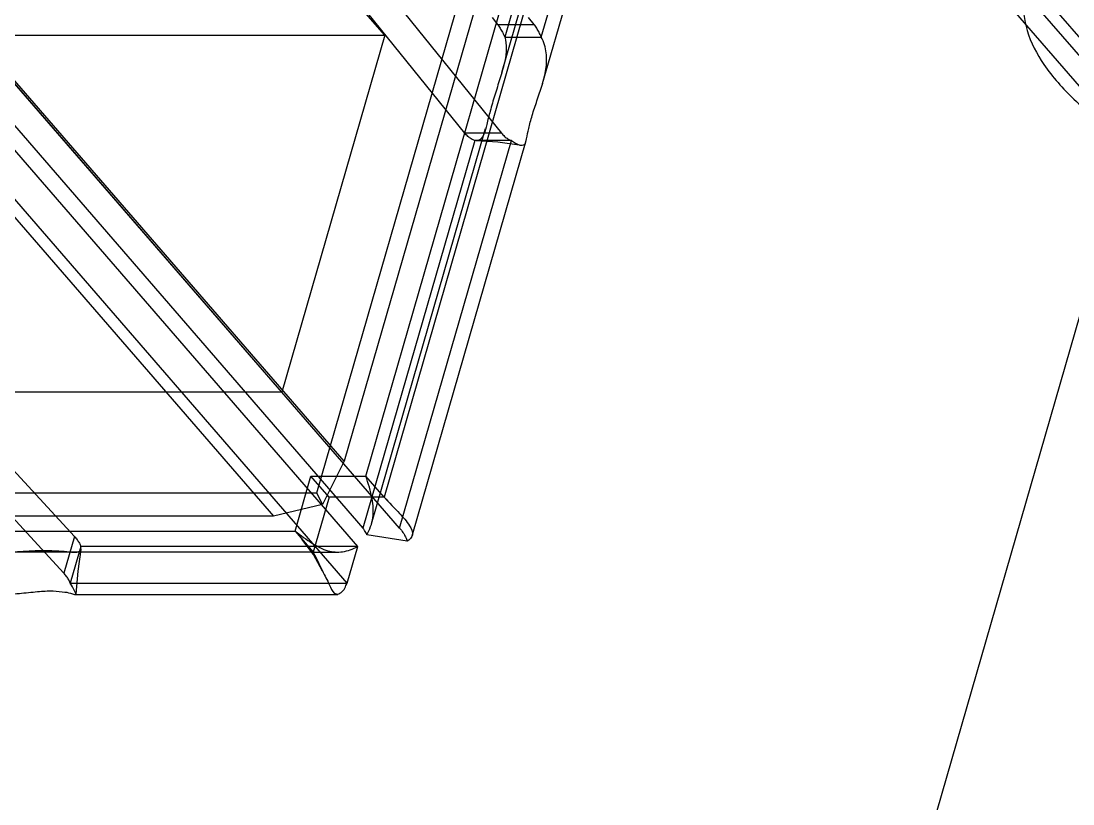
# Model space of a CAD drawing. Header units: millimetres. Extents: x -1 to 407, y -1 to 283.
# Drawn here: x 199.06 to 200.304, y 177.99 to 178.916 of the extents above; entities that cross this region are included whole.
import ezdxf

# ---------------------------------------------------------------- set-up
doc = ezdxf.new("R2010")
doc.units = ezdxf.units.MM
doc.header["$LTSCALE"] = 23.1
doc.linetypes.add('DASHED', pattern=[0.2, 0.1, -0.1])
doc.layers.get('0').update_dxf_attribs({"linetype": 'CONTINUOUS'})

msp = doc.modelspace()

# ---------------------------------------------------------------- linework, layer by layer
at = {"color": 4, "linetype": 'DASHED'}
msp.add_line((195.8282, 163.0326), (201.101, 181.2981), dxfattribs=at)
at = {"color": 6, "linetype": 'Continuous'}
for p, q in [((200.2109, 181.058), (199.4422, 178.395)), ((199.4097, 178.3575), (200.1597, 180.9556)), ((199.4422, 178.395), (197.8779, 180.2012)), ((197.7942, 180.1363), (199.3585, 178.33)), ((199.5849, 178.783), (198.755, 179.8116)), ((198.7983, 179.8116), (199.6282, 178.783)), ((199.4582, 178.2942), (198.5055, 179.3942)), ((198.5226, 179.4034), (199.4644, 178.3159)), ((199.5077, 178.3159), (198.5659, 179.4034)), ((200.7959, 178.3159), (199.8541, 179.4034)), ((199.8804, 179.3942), (200.833, 178.2942)), ((199.4457, 178.2509), (198.493, 179.3509)), ((199.8679, 179.3509), (200.8205, 178.2509)), ((199.4902, 178.8987), (199.1221, 179.3237)), ((199.6287, 178.8547), (199.7596, 179.3082)), ((199.7468, 179.2938), (199.6321, 178.8967)), ((199.6754, 178.8967), (199.7901, 179.2938)), ((199.677, 178.8416), (199.8076, 179.294)), ((198.2252, 179.2819), (199.1231, 178.3061)), ((199.1106, 178.2628), (198.2127, 179.2386)), ((199.6171, 178.9196), (199.6235, 178.9116)), ((199.6235, 178.9116), (199.6668, 178.9116)), ((199.6668, 178.9116), (199.6604, 178.9196)), ((198.7757, 178.8987), (199.4902, 178.8987)), ((199.3683, 178.4766), (199.0002, 178.9016)), ((199.4902, 178.8987), (199.3683, 178.4766)), ((199.6321, 178.8967), (199.6754, 178.8967)), ((199.4746, 178.3209), (199.6096, 178.7885)), ((199.5968, 178.7742), (199.4644, 178.3159)), ((199.5077, 178.3159), (199.6401, 178.7742)), ((199.5227, 178.307), (199.6576, 178.7744)), ((199.6282, 178.783), (199.5849, 178.783)), ((199.6401, 178.7742), (199.5968, 178.7742)), ((199.3683, 178.4766), (198.6538, 178.4766)), ((199.4422, 178.395), (199.4166, 178.3438)), ((199.4245, 178.3525), (199.4028, 178.3775)), ((199.4894, 178.3525), (199.4678, 178.3775)), ((196.108, 178.3575), (199.4097, 178.3575)), ((199.4166, 178.3438), (199.4097, 178.3575)), ((199.4859, 178.3565), (199.4934, 178.3484)), ((199.4166, 178.3438), (199.3585, 178.33)), ((199.3585, 178.33), (196.0567, 178.33)), ((199.3841, 178.3125), (199.4057, 178.2875)), ((199.1231, 178.3061), (199.1106, 178.2628)), ((199.5169, 178.3004), (199.469, 178.3081)), ((199.1307, 178.2942), (199.1182, 178.2509)), ((199.4582, 178.2942), (199.1307, 178.2942)), ((199.4057, 178.2875), (199.4346, 178.2875)), ((199.4457, 178.2509), (199.4582, 178.2942)), ((199.1182, 178.2509), (199.4457, 178.2509)), ((199.1236, 178.2375), (199.4346, 178.2375))]:
    msp.add_line(p, q, dxfattribs=at)
at = {"color": 7, "linetype": 'Continuous'}
for p, q in [((199.4678, 178.3775), (200.224, 180.9972)), ((200.2457, 180.9722), (199.4894, 178.3525)), ((199.3841, 178.3125), (199.4028, 178.3775)), ((199.4028, 178.3775), (199.4678, 178.3775)), ((199.4245, 178.3525), (199.4057, 178.2875)), ((199.4894, 178.3525), (199.4245, 178.3525)), ((198.3015, 178.3125), (199.3841, 178.3125)), ((199.4057, 178.2875), (198.3232, 178.2875))]:
    msp.add_line(p, q, dxfattribs=at)
at = {"color": 6, "linetype": 'Continuous'}
for points in [[(199.6518, 178.7685), (199.6241, 178.7722), (199.5984, 178.7741)], [(199.4167, 178.2649), (199.4059, 178.2847), (199.3923, 178.303)], [(199.1309, 178.2908), (199.127, 178.265), (199.1249, 178.238)]]:
    msp.add_lwpolyline(points, dxfattribs=at)
for points, knots in [([(200.4566, 179.0403), (200.4341, 179.0403), (200.3922, 179.038), (200.3351, 179.026), (200.29, 179.0063), (200.2581, 178.9783), (200.2433, 178.9418), (200.2483, 178.9013), (200.2702, 178.8605), (200.3066, 178.8197), (200.3564, 178.7802), (200.4175, 178.7433), (200.4874, 178.7105), (200.5633, 178.6833), (200.6422, 178.6627), (200.7207, 178.6498), (200.7725, 178.6466), (200.7976, 178.6466)], [0, 0, 0, 0, 0.073237, 0.136536, 0.189232, 0.232519, 0.271395, 0.312494, 0.361347, 0.420376, 0.489677, 0.567908, 0.652728, 0.741051, 0.83085, 0.918266, 1, 1, 1, 1]), ([(200.4761, 178.8144), (200.4534, 178.8252), (200.411, 178.8477), (200.3552, 178.8861), (200.3119, 178.9264), (200.2825, 178.9672), (200.2685, 179.0078), (200.2716, 179.0344), (200.2759, 179.0456)], [0, 0, 0, 0, 0.22936, 0.436403, 0.616078, 0.766426, 0.890624, 1, 1, 1, 1]), ([(199.6235, 178.9116), (199.6246, 178.9102), (199.6267, 178.9071), (199.6296, 178.9022), (199.6313, 178.8986), (199.6321, 178.8967)], [0, 0, 0, 0, 0.311271, 0.644869, 1, 1, 1, 1]), ([(199.6754, 178.8967), (199.6746, 178.8986), (199.6729, 178.9022), (199.6701, 178.9071), (199.6679, 178.9102), (199.6668, 178.9116)], [0, 0, 0, 0, 0.355131, 0.688729, 1, 1, 1, 1]), ([(199.6321, 178.8967), (199.6336, 178.8923), (199.6347, 178.8818), (199.6319, 178.8652), (199.6265, 178.847), (199.6203, 178.8282), (199.6151, 178.8102), (199.6112, 178.7945), (199.6083, 178.7831), (199.6041, 178.7746), (199.5988, 178.7739), (199.5968, 178.7742)], [0, 0, 0, 0, 0.10468, 0.232993, 0.37937, 0.533006, 0.67988, 0.804246, 0.894626, 0.952425, 1, 1, 1, 1]), ([(199.6401, 178.7742), (199.6433, 178.7723), (199.6475, 178.7686), (199.657, 178.7686), (199.6582, 178.7786), (199.6607, 178.7894), (199.6646, 178.8048), (199.6704, 178.8216), (199.6767, 178.8397), (199.6815, 178.8584), (199.6824, 178.8781), (199.6785, 178.8909), (199.6754, 178.8967)], [0, 0, 0, 0, 0.07588, 0.112509, 0.162027, 0.244341, 0.352206, 0.476098, 0.606352, 0.737351, 0.867016, 1, 1, 1, 1]), ([(199.5968, 178.7742), (199.5953, 178.7748), (199.5924, 178.7762), (199.5884, 178.7792), (199.586, 178.7817), (199.5849, 178.783)], [0, 0, 0, 0, 0.307655, 0.63934, 1, 1, 1, 1]), ([(199.6282, 178.783), (199.6293, 178.7817), (199.6317, 178.7792), (199.6357, 178.7762), (199.6386, 178.7748), (199.6401, 178.7742)], [0, 0, 0, 0, 0.36066, 0.692345, 1, 1, 1, 1]), ([(199.469, 178.3081), (199.4726, 178.3142), (199.4778, 178.3284), (199.4758, 178.3526), (199.4708, 178.3687), (199.4678, 178.3775)], [0, 0, 0, 0, 0.295013, 0.611996, 1, 1, 1, 1]), ([(199.4894, 178.3525), (199.4956, 178.3461), (199.5063, 178.3351), (199.5184, 178.3217), (199.5253, 178.3083), (199.5196, 178.3021), (199.5169, 178.3004)], [0, 0, 0, 0, 0.402927, 0.684318, 0.851682, 1, 1, 1, 1]), ([(199.3841, 178.3125), (199.3908, 178.3074), (199.4029, 178.2983), (199.4217, 178.2883), (199.4411, 178.2866), (199.4526, 178.2913), (199.4582, 178.2942)], [0, 0, 0, 0, 0.310098, 0.556764, 0.768565, 1, 1, 1, 1]), ([(199.469, 178.3081), (199.4684, 178.31), (199.467, 178.3127), (199.4651, 178.315), (199.4644, 178.3159)], [0, 0, 0, 0, 0.633315, 1, 1, 1, 1]), ([(199.5077, 178.3159), (199.5092, 178.3142), (199.5118, 178.3109), (199.5149, 178.3057), (199.5163, 178.3021), (199.5169, 178.3004)], [0, 0, 0, 0, 0.366002, 0.69843, 1, 1, 1, 1]), ([(199.1231, 178.3061), (199.1243, 178.3048), (199.1264, 178.3023), (199.129, 178.2983), (199.1303, 178.2956), (199.1307, 178.2942)], [0, 0, 0, 0, 0.366482, 0.699094, 1, 1, 1, 1]), ([(199.0063, 178.2942), (199.0098, 178.2919), (199.0187, 178.2886), (199.034, 178.2872), (199.0513, 178.2878), (199.0696, 178.2891), (199.0875, 178.2898), (199.1033, 178.2892), (199.1161, 178.2882), (199.1245, 178.2869), (199.1313, 178.2888), (199.131, 178.2926), (199.1307, 178.2942)], [0, 0, 0, 0, 0.096233, 0.214656, 0.351162, 0.494694, 0.636085, 0.762106, 0.861267, 0.927929, 0.963384, 1, 1, 1, 1]), ([(199.4057, 178.2875), (199.4098, 178.2795), (199.4164, 178.265), (199.4245, 178.2499), (199.4306, 178.2363), (199.4419, 178.2403), (199.4437, 178.247), (199.4457, 178.2509)], [0, 0, 0, 0, 0.353708, 0.60651, 0.744377, 0.82715, 1, 1, 1, 1]), ([(199.1182, 178.2509), (199.1178, 178.2523), (199.1165, 178.255), (199.1139, 178.259), (199.1118, 178.2615), (199.1106, 178.2628)], [0, 0, 0, 0, 0.300906, 0.633518, 1, 1, 1, 1]), ([(198.9938, 178.2509), (198.9991, 178.2464), (199.0124, 178.2395), (199.0349, 178.2368), (199.0574, 178.2385), (199.0786, 178.2409), (199.0963, 178.2421), (199.111, 178.2406), (199.1182, 178.2393), (199.126, 178.2365), (199.1219, 178.2446), (199.12, 178.2476), (199.1182, 178.2509)], [0, 0, 0, 0, 0.1406, 0.292784, 0.449664, 0.594751, 0.71893, 0.813233, 0.874721, 0.900483, 0.924621, 1, 1, 1, 1])]:
    msp.add_open_spline(points, degree=3, knots=knots, dxfattribs=at)

doc.saveas('drawing.dxf')
